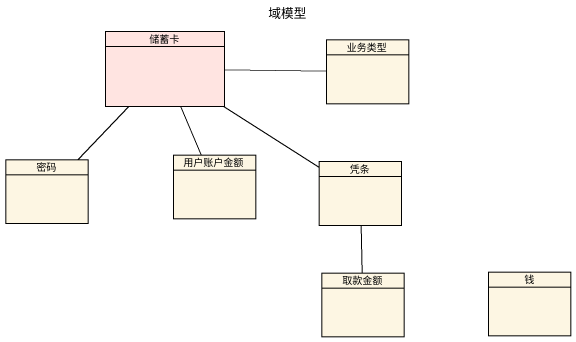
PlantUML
@startuml
title 域模型
hide circle
hide empty members
class 储蓄卡 #FFE4E1
class 业务类型
class 密码
class 用户账户金额
class 凭条
class 取款金额
class 钱
储蓄卡 -right- 业务类型
储蓄卡 -- 密码
储蓄卡 -- 用户账户金额
储蓄卡 -- 凭条
凭条 -- 取款金额
@enduml
